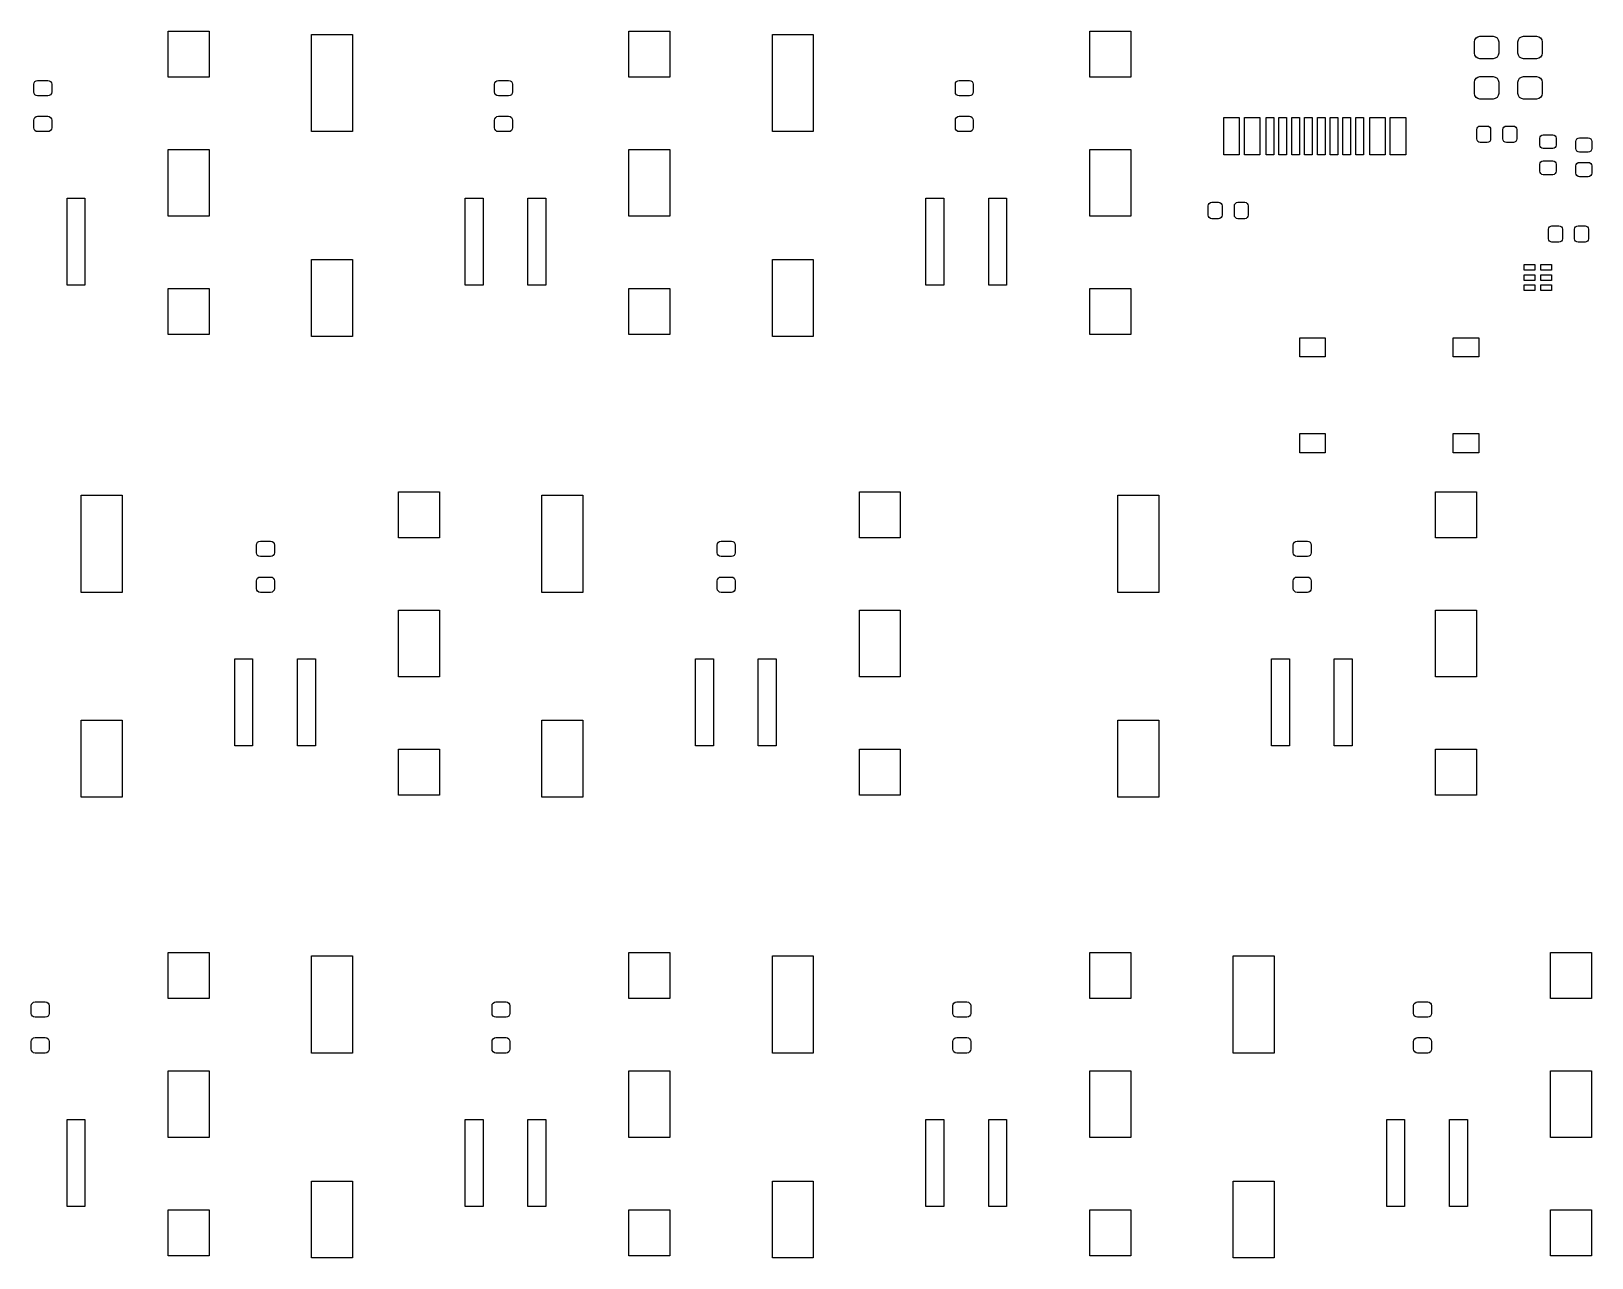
# Model space of a CAD drawing. Extents: x 0.8 to 10.9, y -6.1 to -1.7.
# Drawn here: x 8.498 to 10.898, y -3.63 to -1.743 of the extents above; entities that cross this region are included whole.
import ezdxf

# ---------------------------------------------------------------- set-up
doc = ezdxf.new("R2010")
doc.units = 0
doc.header["$MEASUREMENT"] = 0
doc.layers.add('BLACK', color=7, linetype='CONTINUOUS')

msp = doc.modelspace()

# ---------------------------------------------------------------- linework, layer by layer
at = {"layer": 'BLACK', "linetype": 'CONTINUOUS'}
for p, q in [((8.7087, -1.814), (8.7087, -1.7431)), ((8.7087, -1.7431), (8.7717, -1.7431)), ((8.7717, -1.7431), (8.7717, -1.814)), ((8.9291, -1.8976), (8.9291, -1.748)), ((8.9291, -1.748), (8.9921, -1.748)), ((8.9921, -1.748), (8.9921, -1.8976)), ((9.4173, -1.814), (9.4173, -1.7431)), ((9.4173, -1.7431), (9.4803, -1.7431)), ((9.4803, -1.7431), (9.4803, -1.814)), ((9.6378, -1.8976), (9.6378, -1.748)), ((9.6378, -1.748), (9.7008, -1.748)), ((9.7008, -1.748), (9.7008, -1.8976)), ((10.126, -1.814), (10.126, -1.7431)), ((10.126, -1.7431), (10.189, -1.7431)), ((10.189, -1.7431), (10.189, -1.814)), ((10.72, -1.7535), (10.7228, -1.7516)), ((10.7228, -1.7516), (10.7261, -1.751)), ((10.7261, -1.751), (10.7463, -1.751)), ((10.7463, -1.751), (10.7496, -1.7516)), ((10.7496, -1.7516), (10.7524, -1.7535)), ((10.787, -1.7535), (10.7898, -1.7516)), ((10.7898, -1.7516), (10.7931, -1.751)), ((10.7931, -1.751), (10.8132, -1.751)), ((10.8132, -1.751), (10.8165, -1.7516)), ((10.8165, -1.7516), (10.8193, -1.7535)), ((10.7175, -1.7596), (10.7182, -1.7563)), ((10.7175, -1.7768), (10.7175, -1.7596)), ((10.7182, -1.7563), (10.72, -1.7535)), ((10.7524, -1.7535), (10.7543, -1.7563)), ((10.7543, -1.7563), (10.7549, -1.7596)), ((10.7549, -1.7596), (10.7549, -1.7768)), ((10.7844, -1.7596), (10.7851, -1.7563)), ((10.7844, -1.7768), (10.7844, -1.7596)), ((10.7851, -1.7563), (10.787, -1.7535)), ((10.8193, -1.7535), (10.8212, -1.7563)), ((10.8212, -1.7563), (10.8219, -1.7596)), ((10.8219, -1.7596), (10.8219, -1.7768)), ((10.7182, -1.7801), (10.7175, -1.7768)), ((10.72, -1.7829), (10.7182, -1.7801)), ((10.7228, -1.7848), (10.72, -1.7829)), ((10.7261, -1.7854), (10.7228, -1.7848)), ((10.7463, -1.7854), (10.7261, -1.7854)), ((10.7496, -1.7848), (10.7463, -1.7854)), ((10.7524, -1.7829), (10.7496, -1.7848)), ((10.7543, -1.7801), (10.7524, -1.7829)), ((10.7549, -1.7768), (10.7543, -1.7801)), ((10.7851, -1.7801), (10.7844, -1.7768)), ((10.787, -1.7829), (10.7851, -1.7801)), ((10.7898, -1.7848), (10.787, -1.7829)), ((10.7931, -1.7854), (10.7898, -1.7848)), ((10.8132, -1.7854), (10.7931, -1.7854)), ((10.8165, -1.7848), (10.8132, -1.7854)), ((10.8193, -1.7829), (10.8165, -1.7848)), ((10.8212, -1.7801), (10.8193, -1.7829)), ((10.8219, -1.7768), (10.8212, -1.7801)), ((8.502, -1.8248), (8.5024, -1.8225)), ((8.5024, -1.8225), (8.5037, -1.8206)), ((8.5037, -1.8206), (8.5056, -1.8193)), ((8.5056, -1.8193), (8.5079, -1.8189)), ((8.5079, -1.8189), (8.5236, -1.8189)), ((8.5236, -1.8189), (8.5259, -1.8193)), ((8.5259, -1.8193), (8.5278, -1.8206)), ((8.5278, -1.8206), (8.5291, -1.8225)), ((8.5291, -1.8225), (8.5295, -1.8248)), ((8.7717, -1.814), (8.7087, -1.814)), ((9.2106, -1.8248), (9.2111, -1.8225)), ((9.2111, -1.8225), (9.2124, -1.8206)), ((9.2124, -1.8206), (9.2143, -1.8193)), ((9.2143, -1.8193), (9.2165, -1.8189)), ((9.2165, -1.8189), (9.2323, -1.8189)), ((9.2323, -1.8189), (9.2345, -1.8193)), ((9.2345, -1.8193), (9.2365, -1.8206)), ((9.2365, -1.8206), (9.2377, -1.8225)), ((9.2377, -1.8225), (9.2382, -1.8248)), ((9.4803, -1.814), (9.4173, -1.814)), ((9.9193, -1.8248), (9.9197, -1.8225)), ((9.9197, -1.8225), (9.921, -1.8206)), ((9.921, -1.8206), (9.9229, -1.8193)), ((9.9229, -1.8193), (9.9252, -1.8189)), ((9.9252, -1.8189), (9.9409, -1.8189)), ((9.9409, -1.8189), (9.9432, -1.8193)), ((9.9432, -1.8193), (9.9451, -1.8206)), ((9.9451, -1.8206), (9.9464, -1.8225)), ((9.9464, -1.8225), (9.9469, -1.8248)), ((10.189, -1.814), (10.126, -1.814)), ((10.7175, -1.8216), (10.7182, -1.8183)), ((10.7175, -1.8388), (10.7175, -1.8216)), ((10.7182, -1.8183), (10.72, -1.8155)), ((10.72, -1.8155), (10.7228, -1.8136)), ((10.7228, -1.8136), (10.7261, -1.813)), ((10.7261, -1.813), (10.7463, -1.813)), ((10.7463, -1.813), (10.7496, -1.8136)), ((10.7496, -1.8136), (10.7524, -1.8155)), ((10.7524, -1.8155), (10.7543, -1.8183)), ((10.7543, -1.8183), (10.7549, -1.8216)), ((10.7549, -1.8216), (10.7549, -1.8388)), ((10.7844, -1.8216), (10.7851, -1.8183)), ((10.7844, -1.8388), (10.7844, -1.8216)), ((10.7851, -1.8183), (10.787, -1.8155)), ((10.787, -1.8155), (10.7898, -1.8136)), ((10.7898, -1.8136), (10.7931, -1.813)), ((10.7931, -1.813), (10.8132, -1.813)), ((10.8132, -1.813), (10.8165, -1.8136)), ((10.8165, -1.8136), (10.8193, -1.8155)), ((10.8193, -1.8155), (10.8212, -1.8183)), ((10.8212, -1.8183), (10.8219, -1.8216)), ((10.8219, -1.8216), (10.8219, -1.8388)), ((8.502, -1.8366), (8.502, -1.8248)), ((8.5024, -1.8389), (8.502, -1.8366)), ((8.5037, -1.8408), (8.5024, -1.8389)), ((8.5056, -1.8421), (8.5037, -1.8408)), ((8.5079, -1.8425), (8.5056, -1.8421)), ((8.5236, -1.8425), (8.5079, -1.8425)), ((8.5259, -1.8421), (8.5236, -1.8425)), ((8.5278, -1.8408), (8.5259, -1.8421)), ((8.5291, -1.8389), (8.5278, -1.8408)), ((8.5295, -1.8366), (8.5291, -1.8389)), ((8.5295, -1.8248), (8.5295, -1.8366)), ((9.2106, -1.8366), (9.2106, -1.8248)), ((9.2111, -1.8389), (9.2106, -1.8366)), ((9.2124, -1.8408), (9.2111, -1.8389)), ((9.2143, -1.8421), (9.2124, -1.8408)), ((9.2165, -1.8425), (9.2143, -1.8421)), ((9.2323, -1.8425), (9.2165, -1.8425)), ((9.2345, -1.8421), (9.2323, -1.8425)), ((9.2365, -1.8408), (9.2345, -1.8421)), ((9.2377, -1.8389), (9.2365, -1.8408)), ((9.2382, -1.8366), (9.2377, -1.8389)), ((9.2382, -1.8248), (9.2382, -1.8366)), ((9.9193, -1.8366), (9.9193, -1.8248)), ((9.9197, -1.8389), (9.9193, -1.8366)), ((9.921, -1.8408), (9.9197, -1.8389)), ((9.9229, -1.8421), (9.921, -1.8408)), ((9.9252, -1.8425), (9.9229, -1.8421)), ((9.9409, -1.8425), (9.9252, -1.8425)), ((9.9432, -1.8421), (9.9409, -1.8425)), ((9.9451, -1.8408), (9.9432, -1.8421)), ((9.9464, -1.8389), (9.9451, -1.8408)), ((9.9469, -1.8366), (9.9464, -1.8389)), ((9.9469, -1.8248), (9.9469, -1.8366)), ((10.7182, -1.8421), (10.7175, -1.8388)), ((10.72, -1.8449), (10.7182, -1.8421)), ((10.7228, -1.8468), (10.72, -1.8449)), ((10.7261, -1.8474), (10.7228, -1.8468)), ((10.7463, -1.8474), (10.7261, -1.8474)), ((10.7496, -1.8468), (10.7463, -1.8474)), ((10.7524, -1.8449), (10.7496, -1.8468)), ((10.7543, -1.8421), (10.7524, -1.8449)), ((10.7549, -1.8388), (10.7543, -1.8421)), ((10.7851, -1.8421), (10.7844, -1.8388)), ((10.787, -1.8449), (10.7851, -1.8421)), ((10.7898, -1.8468), (10.787, -1.8449)), ((10.7931, -1.8474), (10.7898, -1.8468)), ((10.8132, -1.8474), (10.7931, -1.8474)), ((10.8165, -1.8468), (10.8132, -1.8474)), ((10.8193, -1.8449), (10.8165, -1.8468)), ((10.8212, -1.8421), (10.8193, -1.8449)), ((10.8219, -1.8388), (10.8212, -1.8421)), ((8.502, -1.8799), (8.5024, -1.8777)), ((8.502, -1.8917), (8.502, -1.8799)), ((8.5024, -1.894), (8.502, -1.8917)), ((8.5024, -1.8777), (8.5037, -1.8757)), ((8.5037, -1.8959), (8.5024, -1.894)), ((8.5037, -1.8757), (8.5056, -1.8745)), ((8.5056, -1.8972), (8.5037, -1.8959)), ((8.5056, -1.8745), (8.5079, -1.874)), ((8.5079, -1.874), (8.5236, -1.874)), ((8.5236, -1.874), (8.5259, -1.8745)), ((8.5259, -1.8745), (8.5278, -1.8757)), ((8.5278, -1.8959), (8.5259, -1.8972)), ((8.5278, -1.8757), (8.5291, -1.8777)), ((8.5291, -1.894), (8.5278, -1.8959)), ((8.5291, -1.8777), (8.5295, -1.8799)), ((8.5295, -1.8917), (8.5291, -1.894)), ((8.5295, -1.8799), (8.5295, -1.8917)), ((9.2106, -1.8799), (9.2111, -1.8777)), ((9.2106, -1.8917), (9.2106, -1.8799)), ((9.2111, -1.894), (9.2106, -1.8917)), ((9.2111, -1.8777), (9.2124, -1.8757)), ((9.2124, -1.8959), (9.2111, -1.894)), ((9.2124, -1.8757), (9.2143, -1.8745)), ((9.2143, -1.8972), (9.2124, -1.8959)), ((9.2143, -1.8745), (9.2165, -1.874)), ((9.2165, -1.874), (9.2323, -1.874)), ((9.2323, -1.874), (9.2345, -1.8745)), ((9.2345, -1.8745), (9.2365, -1.8757)), ((9.2365, -1.8959), (9.2345, -1.8972)), ((9.2365, -1.8757), (9.2377, -1.8777)), ((9.2377, -1.894), (9.2365, -1.8959)), ((9.2377, -1.8777), (9.2382, -1.8799)), ((9.2382, -1.8917), (9.2377, -1.894)), ((9.2382, -1.8799), (9.2382, -1.8917)), ((9.9193, -1.8799), (9.9197, -1.8777)), ((9.9193, -1.8917), (9.9193, -1.8799)), ((9.9197, -1.894), (9.9193, -1.8917)), ((9.9197, -1.8777), (9.921, -1.8757)), ((9.921, -1.8959), (9.9197, -1.894)), ((9.921, -1.8757), (9.9229, -1.8745)), ((9.9229, -1.8972), (9.921, -1.8959)), ((9.9229, -1.8745), (9.9252, -1.874)), ((9.9252, -1.874), (9.9409, -1.874)), ((9.9409, -1.874), (9.9432, -1.8745)), ((9.9432, -1.8745), (9.9451, -1.8757)), ((9.9451, -1.8959), (9.9432, -1.8972)), ((9.9451, -1.8757), (9.9464, -1.8777)), ((9.9464, -1.894), (9.9451, -1.8959)), ((9.9464, -1.8777), (9.9469, -1.8799)), ((9.9469, -1.8917), (9.9464, -1.894)), ((9.9469, -1.8799), (9.9469, -1.8917)), ((10.3323, -1.9331), (10.3323, -1.876)), ((10.3323, -1.876), (10.3559, -1.876)), ((10.3559, -1.876), (10.3559, -1.9331)), ((10.3638, -1.9331), (10.3638, -1.876)), ((10.3638, -1.876), (10.3874, -1.876)), ((10.3874, -1.876), (10.3874, -1.9331)), ((10.3972, -1.9331), (10.3972, -1.876)), ((10.3972, -1.876), (10.4091, -1.876)), ((10.4091, -1.876), (10.4091, -1.9331)), ((10.4169, -1.9331), (10.4169, -1.876)), ((10.4169, -1.876), (10.4287, -1.876)), ((10.4287, -1.876), (10.4287, -1.9331)), ((10.4366, -1.9331), (10.4366, -1.876)), ((10.4366, -1.876), (10.4484, -1.876)), ((10.4484, -1.876), (10.4484, -1.9331)), ((10.4563, -1.9331), (10.4563, -1.876)), ((10.4563, -1.876), (10.4681, -1.876)), ((10.4681, -1.876), (10.4681, -1.9331)), ((10.476, -1.9331), (10.476, -1.876)), ((10.476, -1.876), (10.4878, -1.876)), ((10.4878, -1.876), (10.4878, -1.9331)), ((10.4957, -1.9331), (10.4957, -1.876)), ((10.4957, -1.876), (10.5075, -1.876)), ((10.5075, -1.876), (10.5075, -1.9331)), ((10.5154, -1.9331), (10.5154, -1.876)), ((10.5154, -1.876), (10.5272, -1.876)), ((10.5272, -1.876), (10.5272, -1.9331)), ((10.535, -1.9331), (10.535, -1.876)), ((10.535, -1.876), (10.5469, -1.876)), ((10.5469, -1.876), (10.5469, -1.9331)), ((10.5567, -1.9331), (10.5567, -1.876)), ((10.5567, -1.876), (10.5803, -1.876)), ((10.5803, -1.876), (10.5803, -1.9331)), ((10.5882, -1.9331), (10.5882, -1.876)), ((10.5882, -1.876), (10.6118, -1.876)), ((10.6118, -1.876), (10.6118, -1.9331)), ((10.7213, -1.8943), (10.7217, -1.8923)), ((10.7213, -1.9089), (10.7213, -1.8943)), ((10.7217, -1.8923), (10.7228, -1.8905)), ((10.7228, -1.8905), (10.7245, -1.8894)), ((10.7245, -1.8894), (10.7266, -1.889)), ((10.7266, -1.889), (10.7372, -1.889)), ((10.7372, -1.889), (10.7392, -1.8894)), ((10.7392, -1.8894), (10.741, -1.8905)), ((10.741, -1.8905), (10.7421, -1.8923)), ((10.7421, -1.8923), (10.7425, -1.8943)), ((10.7425, -1.8943), (10.7425, -1.9089)), ((10.7614, -1.8943), (10.7618, -1.8923)), ((10.7614, -1.9089), (10.7614, -1.8943)), ((10.7618, -1.8923), (10.763, -1.8905)), ((10.763, -1.8905), (10.7647, -1.8894)), ((10.7647, -1.8894), (10.7667, -1.889)), ((10.7667, -1.889), (10.7774, -1.889)), ((10.7774, -1.889), (10.7794, -1.8894)), ((10.7794, -1.8894), (10.7811, -1.8905)), ((10.7811, -1.8905), (10.7823, -1.8923)), ((10.7823, -1.8923), (10.7827, -1.8943)), ((10.7827, -1.8943), (10.7827, -1.9089)), ((8.5079, -1.8976), (8.5056, -1.8972)), ((8.5236, -1.8976), (8.5079, -1.8976)), ((8.5259, -1.8972), (8.5236, -1.8976)), ((8.9921, -1.8976), (8.9291, -1.8976)), ((9.2165, -1.8976), (9.2143, -1.8972)), ((9.2323, -1.8976), (9.2165, -1.8976)), ((9.2345, -1.8972), (9.2323, -1.8976)), ((9.7008, -1.8976), (9.6378, -1.8976)), ((9.9252, -1.8976), (9.9229, -1.8972)), ((9.9409, -1.8976), (9.9252, -1.8976)), ((9.9432, -1.8972), (9.9409, -1.8976)), ((10.7217, -1.9109), (10.7213, -1.9089)), ((10.7228, -1.9126), (10.7217, -1.9109)), ((10.7245, -1.9138), (10.7228, -1.9126)), ((10.7266, -1.9142), (10.7245, -1.9138)), ((10.7372, -1.9142), (10.7266, -1.9142)), ((10.7392, -1.9138), (10.7372, -1.9142)), ((10.741, -1.9126), (10.7392, -1.9138)), ((10.7421, -1.9109), (10.741, -1.9126)), ((10.7425, -1.9089), (10.7421, -1.9109)), ((10.7618, -1.9109), (10.7614, -1.9089)), ((10.763, -1.9126), (10.7618, -1.9109)), ((10.7647, -1.9138), (10.763, -1.9126)), ((10.7667, -1.9142), (10.7647, -1.9138)), ((10.7774, -1.9142), (10.7667, -1.9142)), ((10.7794, -1.9138), (10.7774, -1.9142)), ((10.7811, -1.9126), (10.7794, -1.9138)), ((10.7823, -1.9109), (10.7811, -1.9126)), ((10.7827, -1.9089), (10.7823, -1.9109)), ((10.8181, -1.9077), (10.8185, -1.9056)), ((10.8181, -1.9183), (10.8181, -1.9077)), ((10.8185, -1.9203), (10.8181, -1.9183)), ((10.8185, -1.9056), (10.8197, -1.9039)), ((10.8197, -1.9039), (10.8214, -1.9028)), ((10.8214, -1.9028), (10.8234, -1.9024)), ((10.8234, -1.9024), (10.838, -1.9024)), ((10.838, -1.9024), (10.84, -1.9028)), ((10.84, -1.9028), (10.8418, -1.9039)), ((10.8418, -1.9039), (10.8429, -1.9056)), ((10.8429, -1.9056), (10.8433, -1.9077)), ((10.8433, -1.9183), (10.8429, -1.9203)), ((10.8433, -1.9077), (10.8433, -1.9183)), ((10.8736, -1.9126), (10.874, -1.9105)), ((10.8736, -1.9236), (10.8736, -1.9126)), ((10.874, -1.9105), (10.8752, -1.9087)), ((10.8752, -1.9087), (10.877, -1.9075)), ((10.877, -1.9075), (10.8791, -1.9071)), ((10.8791, -1.9071), (10.8925, -1.9071)), ((10.8925, -1.9071), (10.8946, -1.9075)), ((10.8946, -1.9075), (10.8964, -1.9087)), ((10.8964, -1.9087), (10.8976, -1.9105)), ((10.8976, -1.9105), (10.898, -1.9126)), ((10.898, -1.9126), (10.898, -1.9236)), ((8.7087, -2.0276), (8.7087, -1.9252)), ((8.7087, -1.9252), (8.7717, -1.9252)), ((8.7717, -1.9252), (8.7717, -2.0276)), ((9.4173, -2.0276), (9.4173, -1.9252)), ((9.4173, -1.9252), (9.4803, -1.9252)), ((9.4803, -1.9252), (9.4803, -2.0276)), ((10.126, -2.0276), (10.126, -1.9252)), ((10.126, -1.9252), (10.189, -1.9252)), ((10.189, -1.9252), (10.189, -2.0276)), ((10.3559, -1.9331), (10.3323, -1.9331)), ((10.3874, -1.9331), (10.3638, -1.9331)), ((10.4091, -1.9331), (10.3972, -1.9331)), ((10.4287, -1.9331), (10.4169, -1.9331)), ((10.4484, -1.9331), (10.4366, -1.9331)), ((10.4681, -1.9331), (10.4563, -1.9331)), ((10.4878, -1.9331), (10.476, -1.9331)), ((10.5075, -1.9331), (10.4957, -1.9331)), ((10.5272, -1.9331), (10.5154, -1.9331)), ((10.5469, -1.9331), (10.535, -1.9331)), ((10.5803, -1.9331), (10.5567, -1.9331)), ((10.6118, -1.9331), (10.5882, -1.9331)), ((10.8197, -1.9221), (10.8185, -1.9203)), ((10.8214, -1.9232), (10.8197, -1.9221)), ((10.8197, -1.9441), (10.8214, -1.9429)), ((10.8234, -1.9236), (10.8214, -1.9232)), ((10.8214, -1.9429), (10.8234, -1.9425)), ((10.838, -1.9236), (10.8234, -1.9236)), ((10.8234, -1.9425), (10.838, -1.9425)), ((10.84, -1.9232), (10.838, -1.9236)), ((10.838, -1.9425), (10.84, -1.9429)), ((10.8418, -1.9221), (10.84, -1.9232)), ((10.84, -1.9429), (10.8418, -1.9441)), ((10.8429, -1.9203), (10.8418, -1.9221)), ((10.874, -1.9257), (10.8736, -1.9236)), ((10.8752, -1.9275), (10.874, -1.9257)), ((10.877, -1.9287), (10.8752, -1.9275)), ((10.8791, -1.9291), (10.877, -1.9287)), ((10.8925, -1.9291), (10.8791, -1.9291)), ((10.8946, -1.9287), (10.8925, -1.9291)), ((10.8964, -1.9275), (10.8946, -1.9287)), ((10.8976, -1.9257), (10.8964, -1.9275)), ((10.898, -1.9236), (10.8976, -1.9257)), ((10.8181, -1.9478), (10.8185, -1.9458)), ((10.8181, -1.9585), (10.8181, -1.9478)), ((10.8185, -1.9605), (10.8181, -1.9585)), ((10.8185, -1.9458), (10.8197, -1.9441)), ((10.8197, -1.9622), (10.8185, -1.9605)), ((10.8214, -1.9634), (10.8197, -1.9622)), ((10.8234, -1.9638), (10.8214, -1.9634)), ((10.838, -1.9638), (10.8234, -1.9638)), ((10.84, -1.9634), (10.838, -1.9638)), ((10.8418, -1.9622), (10.84, -1.9634)), ((10.8418, -1.9441), (10.8429, -1.9458)), ((10.8429, -1.9605), (10.8418, -1.9622)), ((10.8429, -1.9458), (10.8433, -1.9478)), ((10.8433, -1.9585), (10.8429, -1.9605)), ((10.8433, -1.9478), (10.8433, -1.9585)), ((10.8736, -1.9504), (10.874, -1.9483)), ((10.8736, -1.9614), (10.8736, -1.9504)), ((10.874, -1.9635), (10.8736, -1.9614)), ((10.874, -1.9483), (10.8752, -1.9465)), ((10.8752, -1.9653), (10.874, -1.9635)), ((10.8752, -1.9465), (10.877, -1.9453)), ((10.877, -1.9665), (10.8752, -1.9653)), ((10.877, -1.9453), (10.8791, -1.9449)), ((10.8791, -1.9669), (10.877, -1.9665)), ((10.8791, -1.9449), (10.8925, -1.9449)), ((10.8925, -1.9669), (10.8791, -1.9669)), ((10.8925, -1.9449), (10.8946, -1.9453)), ((10.8946, -1.9665), (10.8925, -1.9669)), ((10.8946, -1.9453), (10.8964, -1.9465)), ((10.8964, -1.9653), (10.8946, -1.9665)), ((10.8964, -1.9465), (10.8976, -1.9483)), ((10.8976, -1.9635), (10.8964, -1.9653)), ((10.8976, -1.9483), (10.898, -1.9504)), ((10.898, -1.9614), (10.8976, -1.9635)), ((10.898, -1.9504), (10.898, -1.9614)), ((8.5531, -2.1339), (8.5531, -2)), ((8.5531, -2), (8.5807, -2)), ((8.5807, -2), (8.5807, -2.1339)), ((9.1654, -2.1339), (9.1654, -2)), ((9.1654, -2), (9.1929, -2)), ((9.1929, -2), (9.1929, -2.1339)), ((9.2618, -2.1339), (9.2618, -2)), ((9.2618, -2), (9.2894, -2)), ((9.2894, -2), (9.2894, -2.1339)), ((9.874, -2.1339), (9.874, -2)), ((9.874, -2), (9.9016, -2)), ((9.9016, -2), (9.9016, -2.1339)), ((9.9705, -2.1339), (9.9705, -2)), ((9.9705, -2), (9.998, -2)), ((9.998, -2), (9.998, -2.1339)), ((10.3083, -2.0116), (10.3087, -2.0096)), ((10.3083, -2.0262), (10.3083, -2.0116)), ((10.3087, -2.0096), (10.3098, -2.0079)), ((10.3098, -2.0079), (10.3115, -2.0067)), ((10.3115, -2.0067), (10.3136, -2.0063)), ((10.3136, -2.0063), (10.3242, -2.0063)), ((10.3242, -2.0063), (10.3262, -2.0067)), ((10.3262, -2.0067), (10.328, -2.0079)), ((10.328, -2.0079), (10.3291, -2.0096)), ((10.3291, -2.0096), (10.3295, -2.0116)), ((10.3295, -2.0116), (10.3295, -2.0262)), ((10.3484, -2.0116), (10.3488, -2.0096)), ((10.3484, -2.0262), (10.3484, -2.0116)), ((10.3488, -2.0096), (10.35, -2.0079)), ((10.35, -2.0079), (10.3517, -2.0067)), ((10.3517, -2.0067), (10.3537, -2.0063)), ((10.3537, -2.0063), (10.3644, -2.0063)), ((10.3644, -2.0063), (10.3664, -2.0067)), ((10.3664, -2.0067), (10.3681, -2.0079)), ((10.3681, -2.0079), (10.3693, -2.0096)), ((10.3693, -2.0096), (10.3697, -2.0116)), ((10.3697, -2.0116), (10.3697, -2.0262)), ((8.7717, -2.0276), (8.7087, -2.0276)), ((9.4803, -2.0276), (9.4173, -2.0276)), ((10.189, -2.0276), (10.126, -2.0276)), ((10.3087, -2.0282), (10.3083, -2.0262)), ((10.3098, -2.0299), (10.3087, -2.0282)), ((10.3115, -2.0311), (10.3098, -2.0299)), ((10.3136, -2.0315), (10.3115, -2.0311)), ((10.3242, -2.0315), (10.3136, -2.0315)), ((10.3262, -2.0311), (10.3242, -2.0315)), ((10.328, -2.0299), (10.3262, -2.0311)), ((10.3291, -2.0282), (10.328, -2.0299)), ((10.3295, -2.0262), (10.3291, -2.0282)), ((10.3488, -2.0282), (10.3484, -2.0262)), ((10.35, -2.0299), (10.3488, -2.0282)), ((10.3517, -2.0311), (10.35, -2.0299)), ((10.3537, -2.0315), (10.3517, -2.0311)), ((10.3644, -2.0315), (10.3537, -2.0315)), ((10.3664, -2.0311), (10.3644, -2.0315)), ((10.3681, -2.0299), (10.3664, -2.0311)), ((10.3693, -2.0282), (10.3681, -2.0299)), ((10.3697, -2.0262), (10.3693, -2.0282)), ((10.8315, -2.0478), (10.8319, -2.0458)), ((10.8315, -2.0624), (10.8315, -2.0478)), ((10.8319, -2.0644), (10.8315, -2.0624)), ((10.8319, -2.0458), (10.8331, -2.0441)), ((10.8331, -2.0441), (10.8348, -2.0429)), ((10.8348, -2.0429), (10.8368, -2.0425)), ((10.8368, -2.0425), (10.8474, -2.0425)), ((10.8474, -2.0425), (10.8495, -2.0429)), ((10.8495, -2.0429), (10.8512, -2.0441)), ((10.8512, -2.0441), (10.8524, -2.0458)), ((10.8524, -2.0458), (10.8528, -2.0478)), ((10.8528, -2.0624), (10.8524, -2.0644)), ((10.8528, -2.0478), (10.8528, -2.0624)), ((10.8717, -2.0478), (10.8721, -2.0458)), ((10.8717, -2.0624), (10.8717, -2.0478)), ((10.8721, -2.0644), (10.8717, -2.0624)), ((10.8721, -2.0458), (10.8732, -2.0441)), ((10.8732, -2.0441), (10.8749, -2.0429)), ((10.8749, -2.0429), (10.877, -2.0425)), ((10.877, -2.0425), (10.8876, -2.0425)), ((10.8876, -2.0425), (10.8896, -2.0429)), ((10.8896, -2.0429), (10.8914, -2.0441)), ((10.8914, -2.0441), (10.8925, -2.0458)), ((10.8925, -2.0458), (10.8929, -2.0478)), ((10.8929, -2.0624), (10.8925, -2.0644)), ((10.8929, -2.0478), (10.8929, -2.0624)), ((10.8331, -2.0662), (10.8319, -2.0644)), ((10.8348, -2.0673), (10.8331, -2.0662)), ((10.8368, -2.0677), (10.8348, -2.0673)), ((10.8474, -2.0677), (10.8368, -2.0677)), ((10.8495, -2.0673), (10.8474, -2.0677)), ((10.8512, -2.0662), (10.8495, -2.0673)), ((10.8524, -2.0644), (10.8512, -2.0662)), ((10.8732, -2.0662), (10.8721, -2.0644)), ((10.8749, -2.0673), (10.8732, -2.0662)), ((10.877, -2.0677), (10.8749, -2.0673)), ((10.8876, -2.0677), (10.877, -2.0677)), ((10.8896, -2.0673), (10.8876, -2.0677)), ((10.8914, -2.0662), (10.8896, -2.0673)), ((10.8925, -2.0644), (10.8914, -2.0662)), ((8.9291, -2.2126), (8.9291, -2.0945)), ((8.9291, -2.0945), (8.9921, -2.0945)), ((8.9921, -2.0945), (8.9921, -2.2126)), ((9.6378, -2.2126), (9.6378, -2.0945)), ((9.6378, -2.0945), (9.7008, -2.0945)), ((9.7008, -2.0945), (9.7008, -2.2126)), ((10.7939, -2.1106), (10.7939, -2.102)), ((10.7939, -2.102), (10.8104, -2.102)), ((10.8104, -2.1106), (10.7939, -2.1106)), ((10.8104, -2.102), (10.8104, -2.1106)), ((10.8195, -2.1106), (10.8195, -2.102)), ((10.8195, -2.102), (10.836, -2.102)), ((10.836, -2.1106), (10.8195, -2.1106)), ((10.836, -2.102), (10.836, -2.1106)), ((8.5807, -2.1339), (8.5531, -2.1339)), ((9.1929, -2.1339), (9.1654, -2.1339)), ((9.2894, -2.1339), (9.2618, -2.1339)), ((9.9016, -2.1339), (9.874, -2.1339)), ((9.998, -2.1339), (9.9705, -2.1339)), ((10.7939, -2.1264), (10.7939, -2.1177)), ((10.7939, -2.1177), (10.8104, -2.1177)), ((10.8104, -2.1264), (10.7939, -2.1264)), ((10.7939, -2.1421), (10.7939, -2.1335)), ((10.7939, -2.1335), (10.8104, -2.1335)), ((10.8104, -2.1177), (10.8104, -2.1264)), ((10.8104, -2.1335), (10.8104, -2.1421)), ((10.8195, -2.1264), (10.8195, -2.1177)), ((10.8195, -2.1177), (10.836, -2.1177)), ((10.836, -2.1264), (10.8195, -2.1264)), ((10.8195, -2.1421), (10.8195, -2.1335)), ((10.8195, -2.1335), (10.836, -2.1335)), ((10.836, -2.1177), (10.836, -2.1264)), ((10.836, -2.1335), (10.836, -2.1421)), ((8.7087, -2.2096), (8.7087, -2.1388)), ((8.7087, -2.1388), (8.7717, -2.1388)), ((8.7717, -2.1388), (8.7717, -2.2096)), ((9.4173, -2.2096), (9.4173, -2.1388)), ((9.4173, -2.1388), (9.4803, -2.1388)), ((9.4803, -2.1388), (9.4803, -2.2096)), ((10.126, -2.2096), (10.126, -2.1388)), ((10.126, -2.1388), (10.189, -2.1388)), ((10.189, -2.1388), (10.189, -2.2096)), ((10.8104, -2.1421), (10.7939, -2.1421)), ((10.836, -2.1421), (10.8195, -2.1421)), ((8.7717, -2.2096), (8.7087, -2.2096)), ((8.9921, -2.2126), (8.9291, -2.2126)), ((9.4803, -2.2096), (9.4173, -2.2096)), ((9.7008, -2.2126), (9.6378, -2.2126)), ((10.189, -2.2096), (10.126, -2.2096)), ((10.4488, -2.2441), (10.4488, -2.2146)), ((10.4488, -2.2146), (10.4882, -2.2146)), ((10.4882, -2.2146), (10.4882, -2.2441)), ((10.685, -2.2441), (10.685, -2.2146)), ((10.685, -2.2146), (10.7244, -2.2146)), ((10.7244, -2.2146), (10.7244, -2.2441)), ((10.4882, -2.2441), (10.4488, -2.2441)), ((10.7244, -2.2441), (10.685, -2.2441)), ((10.4488, -2.3917), (10.4488, -2.3622)), ((10.4488, -2.3622), (10.4882, -2.3622)), ((10.4882, -2.3622), (10.4882, -2.3917)), ((10.685, -2.3917), (10.685, -2.3622)), ((10.685, -2.3622), (10.7244, -2.3622)), ((10.7244, -2.3622), (10.7244, -2.3917)), ((10.4882, -2.3917), (10.4488, -2.3917)), ((10.7244, -2.3917), (10.685, -2.3917)), ((8.5748, -2.6063), (8.5748, -2.4567)), ((8.5748, -2.4567), (8.6378, -2.4567)), ((8.6378, -2.4567), (8.6378, -2.6063)), ((9.063, -2.5226), (9.063, -2.4518)), ((9.063, -2.4518), (9.126, -2.4518)), ((9.126, -2.4518), (9.126, -2.5226)), ((9.2835, -2.6063), (9.2835, -2.4567)), ((9.2835, -2.4567), (9.3465, -2.4567)), ((9.3465, -2.4567), (9.3465, -2.6063)), ((9.7717, -2.5226), (9.7717, -2.4518)), ((9.7717, -2.4518), (9.8346, -2.4518)), ((9.8346, -2.4518), (9.8346, -2.5226)), ((10.1693, -2.6063), (10.1693, -2.4567)), ((10.1693, -2.4567), (10.2323, -2.4567)), ((10.2323, -2.4567), (10.2323, -2.6063)), ((10.6575, -2.5226), (10.6575, -2.4518)), ((10.6575, -2.4518), (10.7205, -2.4518)), ((10.7205, -2.4518), (10.7205, -2.5226)), ((8.8445, -2.5335), (8.8449, -2.5312)), ((8.8445, -2.5453), (8.8445, -2.5335)), ((8.8449, -2.5312), (8.8462, -2.5293)), ((8.8462, -2.5293), (8.8481, -2.528)), ((8.8481, -2.528), (8.8504, -2.5276)), ((8.8504, -2.5276), (8.8661, -2.5276)), ((8.8661, -2.5276), (8.8684, -2.528)), ((8.8684, -2.528), (8.8703, -2.5293)), ((8.8703, -2.5293), (8.8716, -2.5312)), ((8.8716, -2.5312), (8.872, -2.5335)), ((8.872, -2.5335), (8.872, -2.5453)), ((9.126, -2.5226), (9.063, -2.5226)), ((9.5531, -2.5335), (9.5536, -2.5312)), ((9.5531, -2.5453), (9.5531, -2.5335)), ((9.5536, -2.5312), (9.5549, -2.5293)), ((9.5549, -2.5293), (9.5568, -2.528)), ((9.5568, -2.528), (9.5591, -2.5276)), ((9.5591, -2.5276), (9.5748, -2.5276)), ((9.5748, -2.5276), (9.5771, -2.528)), ((9.5771, -2.528), (9.579, -2.5293)), ((9.579, -2.5293), (9.5803, -2.5312)), ((9.5803, -2.5312), (9.5807, -2.5335)), ((9.5807, -2.5335), (9.5807, -2.5453)), ((9.8346, -2.5226), (9.7717, -2.5226)), ((10.439, -2.5335), (10.4394, -2.5312)), ((10.439, -2.5453), (10.439, -2.5335)), ((10.4394, -2.5312), (10.4407, -2.5293)), ((10.4407, -2.5293), (10.4426, -2.528)), ((10.4426, -2.528), (10.4449, -2.5276)), ((10.4449, -2.5276), (10.4606, -2.5276)), ((10.4606, -2.5276), (10.4629, -2.528)), ((10.4629, -2.528), (10.4648, -2.5293)), ((10.4648, -2.5293), (10.4661, -2.5312)), ((10.4661, -2.5312), (10.4665, -2.5335)), ((10.4665, -2.5335), (10.4665, -2.5453)), ((10.7205, -2.5226), (10.6575, -2.5226)), ((8.8449, -2.5475), (8.8445, -2.5453)), ((8.8462, -2.5495), (8.8449, -2.5475)), ((8.8481, -2.5507), (8.8462, -2.5495)), ((8.8504, -2.5512), (8.8481, -2.5507)), ((8.8661, -2.5512), (8.8504, -2.5512)), ((8.8684, -2.5507), (8.8661, -2.5512)), ((8.8703, -2.5495), (8.8684, -2.5507)), ((8.8716, -2.5475), (8.8703, -2.5495)), ((8.872, -2.5453), (8.8716, -2.5475)), ((9.5536, -2.5475), (9.5531, -2.5453)), ((9.5549, -2.5495), (9.5536, -2.5475)), ((9.5568, -2.5507), (9.5549, -2.5495)), ((9.5591, -2.5512), (9.5568, -2.5507)), ((9.5748, -2.5512), (9.5591, -2.5512)), ((9.5771, -2.5507), (9.5748, -2.5512)), ((9.579, -2.5495), (9.5771, -2.5507)), ((9.5803, -2.5475), (9.579, -2.5495)), ((9.5807, -2.5453), (9.5803, -2.5475)), ((10.4394, -2.5475), (10.439, -2.5453)), ((10.4407, -2.5495), (10.4394, -2.5475)), ((10.4426, -2.5507), (10.4407, -2.5495)), ((10.4449, -2.5512), (10.4426, -2.5507)), ((10.4606, -2.5512), (10.4449, -2.5512)), ((10.4629, -2.5507), (10.4606, -2.5512)), ((10.4648, -2.5495), (10.4629, -2.5507)), ((10.4661, -2.5475), (10.4648, -2.5495)), ((10.4665, -2.5453), (10.4661, -2.5475)), ((8.8445, -2.5886), (8.8449, -2.5863)), ((8.8445, -2.6004), (8.8445, -2.5886)), ((8.8449, -2.5863), (8.8462, -2.5844)), ((8.8462, -2.5844), (8.8481, -2.5831)), ((8.8481, -2.5831), (8.8504, -2.5827)), ((8.8504, -2.5827), (8.8661, -2.5827)), ((8.8661, -2.5827), (8.8684, -2.5831)), ((8.8684, -2.5831), (8.8703, -2.5844)), ((8.8703, -2.5844), (8.8716, -2.5863)), ((8.8716, -2.5863), (8.872, -2.5886)), ((8.872, -2.5886), (8.872, -2.6004)), ((9.5531, -2.5886), (9.5536, -2.5863)), ((9.5531, -2.6004), (9.5531, -2.5886)), ((9.5536, -2.5863), (9.5549, -2.5844)), ((9.5549, -2.5844), (9.5568, -2.5831)), ((9.5568, -2.5831), (9.5591, -2.5827)), ((9.5591, -2.5827), (9.5748, -2.5827)), ((9.5748, -2.5827), (9.5771, -2.5831)), ((9.5771, -2.5831), (9.579, -2.5844)), ((9.579, -2.5844), (9.5803, -2.5863)), ((9.5803, -2.5863), (9.5807, -2.5886)), ((9.5807, -2.5886), (9.5807, -2.6004)), ((10.439, -2.5886), (10.4394, -2.5863)), ((10.439, -2.6004), (10.439, -2.5886)), ((10.4394, -2.5863), (10.4407, -2.5844)), ((10.4407, -2.5844), (10.4426, -2.5831)), ((10.4426, -2.5831), (10.4449, -2.5827)), ((10.4449, -2.5827), (10.4606, -2.5827)), ((10.4606, -2.5827), (10.4629, -2.5831)), ((10.4629, -2.5831), (10.4648, -2.5844)), ((10.4648, -2.5844), (10.4661, -2.5863)), ((10.4661, -2.5863), (10.4665, -2.5886)), ((10.4665, -2.5886), (10.4665, -2.6004)), ((8.6378, -2.6063), (8.5748, -2.6063)), ((8.8449, -2.6027), (8.8445, -2.6004)), ((8.8462, -2.6046), (8.8449, -2.6027)), ((8.8481, -2.6058), (8.8462, -2.6046)), ((8.8504, -2.6063), (8.8481, -2.6058)), ((8.8661, -2.6063), (8.8504, -2.6063)), ((8.8684, -2.6058), (8.8661, -2.6063)), ((8.8703, -2.6046), (8.8684, -2.6058)), ((8.8716, -2.6027), (8.8703, -2.6046)), ((8.872, -2.6004), (8.8716, -2.6027)), ((9.3465, -2.6063), (9.2835, -2.6063)), ((9.5536, -2.6027), (9.5531, -2.6004)), ((9.5549, -2.6046), (9.5536, -2.6027)), ((9.5568, -2.6058), (9.5549, -2.6046)), ((9.5591, -2.6063), (9.5568, -2.6058)), ((9.5748, -2.6063), (9.5591, -2.6063)), ((9.5771, -2.6058), (9.5748, -2.6063)), ((9.579, -2.6046), (9.5771, -2.6058)), ((9.5803, -2.6027), (9.579, -2.6046)), ((9.5807, -2.6004), (9.5803, -2.6027)), ((10.2323, -2.6063), (10.1693, -2.6063)), ((10.4394, -2.6027), (10.439, -2.6004)), ((10.4407, -2.6046), (10.4394, -2.6027)), ((10.4426, -2.6058), (10.4407, -2.6046)), ((10.4449, -2.6063), (10.4426, -2.6058)), ((10.4606, -2.6063), (10.4449, -2.6063)), ((10.4629, -2.6058), (10.4606, -2.6063)), ((10.4648, -2.6046), (10.4629, -2.6058)), ((10.4661, -2.6027), (10.4648, -2.6046)), ((10.4665, -2.6004), (10.4661, -2.6027)), ((9.063, -2.7362), (9.063, -2.6339)), ((9.063, -2.6339), (9.126, -2.6339)), ((9.126, -2.6339), (9.126, -2.7362)), ((9.7717, -2.7362), (9.7717, -2.6339)), ((9.7717, -2.6339), (9.8346, -2.6339)), ((9.8346, -2.6339), (9.8346, -2.7362)), ((10.6575, -2.7362), (10.6575, -2.6339)), ((10.6575, -2.6339), (10.7205, -2.6339)), ((10.7205, -2.6339), (10.7205, -2.7362)), ((8.811, -2.8425), (8.811, -2.7087)), ((8.811, -2.7087), (8.8386, -2.7087)), ((8.8386, -2.7087), (8.8386, -2.8425)), ((8.9075, -2.8425), (8.9075, -2.7087)), ((8.9075, -2.7087), (8.935, -2.7087)), ((8.935, -2.7087), (8.935, -2.8425)), ((9.5197, -2.8425), (9.5197, -2.7087)), ((9.5197, -2.7087), (9.5472, -2.7087)), ((9.5472, -2.7087), (9.5472, -2.8425)), ((9.6161, -2.8425), (9.6161, -2.7087)), ((9.6161, -2.7087), (9.6437, -2.7087)), ((9.6437, -2.7087), (9.6437, -2.8425)), ((10.4055, -2.8425), (10.4055, -2.7087)), ((10.4055, -2.7087), (10.4331, -2.7087)), ((10.4331, -2.7087), (10.4331, -2.8425)), ((10.502, -2.8425), (10.502, -2.7087)), ((10.502, -2.7087), (10.5295, -2.7087)), ((10.5295, -2.7087), (10.5295, -2.8425)), ((9.126, -2.7362), (9.063, -2.7362)), ((9.8346, -2.7362), (9.7717, -2.7362)), ((10.7205, -2.7362), (10.6575, -2.7362)), ((8.5748, -2.9213), (8.5748, -2.8031)), ((8.5748, -2.8031), (8.6378, -2.8031)), ((8.6378, -2.8031), (8.6378, -2.9213)), ((9.2835, -2.9213), (9.2835, -2.8031)), ((9.2835, -2.8031), (9.3465, -2.8031)), ((9.3465, -2.8031), (9.3465, -2.9213)), ((10.1693, -2.9213), (10.1693, -2.8031)), ((10.1693, -2.8031), (10.2323, -2.8031)), ((10.2323, -2.8031), (10.2323, -2.9213)), ((8.8386, -2.8425), (8.811, -2.8425)), ((8.935, -2.8425), (8.9075, -2.8425)), ((9.063, -2.9183), (9.063, -2.8474)), ((9.063, -2.8474), (9.126, -2.8474)), ((9.126, -2.8474), (9.126, -2.9183)), ((9.5472, -2.8425), (9.5197, -2.8425)), ((9.6437, -2.8425), (9.6161, -2.8425)), ((9.7717, -2.9183), (9.7717, -2.8474)), ((9.7717, -2.8474), (9.8346, -2.8474)), ((9.8346, -2.8474), (9.8346, -2.9183)), ((10.4331, -2.8425), (10.4055, -2.8425)), ((10.5295, -2.8425), (10.502, -2.8425)), ((10.6575, -2.9183), (10.6575, -2.8474)), ((10.6575, -2.8474), (10.7205, -2.8474)), ((10.7205, -2.8474), (10.7205, -2.9183)), ((8.6378, -2.9213), (8.5748, -2.9213)), ((9.126, -2.9183), (9.063, -2.9183)), ((9.3465, -2.9213), (9.2835, -2.9213)), ((9.8346, -2.9183), (9.7717, -2.9183)), ((10.2323, -2.9213), (10.1693, -2.9213)), ((10.7205, -2.9183), (10.6575, -2.9183)), ((8.7087, -3.2313), (8.7087, -3.1604)), ((8.7087, -3.1604), (8.7717, -3.1604)), ((8.7717, -3.1604), (8.7717, -3.2313)), ((8.9291, -3.315), (8.9291, -3.1654)), ((8.9291, -3.1654), (8.9921, -3.1654)), ((8.9921, -3.1654), (8.9921, -3.315)), ((9.4173, -3.2313), (9.4173, -3.1604)), ((9.4173, -3.1604), (9.4803, -3.1604)), ((9.4803, -3.1604), (9.4803, -3.2313)), ((9.6378, -3.315), (9.6378, -3.1654)), ((9.6378, -3.1654), (9.7008, -3.1654)), ((9.7008, -3.1654), (9.7008, -3.315)), ((10.126, -3.2313), (10.126, -3.1604)), ((10.126, -3.1604), (10.189, -3.1604)), ((10.189, -3.1604), (10.189, -3.2313)), ((10.3465, -3.315), (10.3465, -3.1654)), ((10.3465, -3.1654), (10.4094, -3.1654)), ((10.4094, -3.1654), (10.4094, -3.315)), ((10.8346, -3.2313), (10.8346, -3.1604)), ((10.8346, -3.1604), (10.8976, -3.1604)), ((10.8976, -3.1604), (10.8976, -3.2313)), ((8.498, -3.2421), (8.4985, -3.2399)), ((8.4985, -3.2399), (8.4998, -3.238)), ((8.4998, -3.238), (8.5017, -3.2367)), ((8.5017, -3.2367), (8.5039, -3.2362)), ((8.5039, -3.2362), (8.5197, -3.2362)), ((8.5197, -3.2362), (8.5219, -3.2367)), ((8.5219, -3.2367), (8.5239, -3.238)), ((8.5239, -3.238), (8.5251, -3.2399)), ((8.5251, -3.2399), (8.5256, -3.2421)), ((8.7717, -3.2313), (8.7087, -3.2313)), ((9.2067, -3.2421), (9.2071, -3.2399)), ((9.2071, -3.2399), (9.2084, -3.238)), ((9.2084, -3.238), (9.2103, -3.2367)), ((9.2103, -3.2367), (9.2126, -3.2362)), ((9.2126, -3.2362), (9.2283, -3.2362)), ((9.2283, -3.2362), (9.2306, -3.2367)), ((9.2306, -3.2367), (9.2325, -3.238)), ((9.2325, -3.238), (9.2338, -3.2399)), ((9.2338, -3.2399), (9.2343, -3.2421)), ((9.4803, -3.2313), (9.4173, -3.2313)), ((9.9154, -3.2421), (9.9158, -3.2399)), ((9.9158, -3.2399), (9.9171, -3.238)), ((9.9171, -3.238), (9.919, -3.2367)), ((9.919, -3.2367), (9.9213, -3.2362)), ((9.9213, -3.2362), (9.937, -3.2362)), ((9.937, -3.2362), (9.9393, -3.2367)), ((9.9393, -3.2367), (9.9412, -3.238)), ((9.9412, -3.238), (9.9425, -3.2399)), ((9.9425, -3.2399), (9.9429, -3.2421)), ((10.189, -3.2313), (10.126, -3.2313)), ((10.624, -3.2421), (10.6245, -3.2399)), ((10.6245, -3.2399), (10.6257, -3.238)), ((10.6257, -3.238), (10.6277, -3.2367)), ((10.6277, -3.2367), (10.6299, -3.2362)), ((10.6299, -3.2362), (10.6457, -3.2362)), ((10.6457, -3.2362), (10.6479, -3.2367)), ((10.6479, -3.2367), (10.6498, -3.238)), ((10.6498, -3.238), (10.6511, -3.2399)), ((10.6511, -3.2399), (10.6516, -3.2421)), ((10.8976, -3.2313), (10.8346, -3.2313)), ((8.498, -3.2539), (8.498, -3.2421)), ((8.4985, -3.2562), (8.498, -3.2539)), ((8.4998, -3.2581), (8.4985, -3.2562)), ((8.5017, -3.2594), (8.4998, -3.2581)), ((8.5039, -3.2598), (8.5017, -3.2594)), ((8.5197, -3.2598), (8.5039, -3.2598)), ((8.5219, -3.2594), (8.5197, -3.2598)), ((8.5239, -3.2581), (8.5219, -3.2594)), ((8.5251, -3.2562), (8.5239, -3.2581)), ((8.5256, -3.2539), (8.5251, -3.2562)), ((8.5256, -3.2421), (8.5256, -3.2539)), ((9.2067, -3.2539), (9.2067, -3.2421)), ((9.2071, -3.2562), (9.2067, -3.2539)), ((9.2084, -3.2581), (9.2071, -3.2562)), ((9.2103, -3.2594), (9.2084, -3.2581)), ((9.2126, -3.2598), (9.2103, -3.2594)), ((9.2283, -3.2598), (9.2126, -3.2598)), ((9.2306, -3.2594), (9.2283, -3.2598)), ((9.2325, -3.2581), (9.2306, -3.2594)), ((9.2338, -3.2562), (9.2325, -3.2581)), ((9.2343, -3.2539), (9.2338, -3.2562)), ((9.2343, -3.2421), (9.2343, -3.2539)), ((9.9154, -3.2539), (9.9154, -3.2421)), ((9.9158, -3.2562), (9.9154, -3.2539)), ((9.9171, -3.2581), (9.9158, -3.2562)), ((9.919, -3.2594), (9.9171, -3.2581)), ((9.9213, -3.2598), (9.919, -3.2594)), ((9.937, -3.2598), (9.9213, -3.2598)), ((9.9393, -3.2594), (9.937, -3.2598)), ((9.9412, -3.2581), (9.9393, -3.2594)), ((9.9425, -3.2562), (9.9412, -3.2581)), ((9.9429, -3.2539), (9.9425, -3.2562)), ((9.9429, -3.2421), (9.9429, -3.2539)), ((10.624, -3.2539), (10.624, -3.2421)), ((10.6245, -3.2562), (10.624, -3.2539)), ((10.6257, -3.2581), (10.6245, -3.2562)), ((10.6277, -3.2594), (10.6257, -3.2581)), ((10.6299, -3.2598), (10.6277, -3.2594)), ((10.6457, -3.2598), (10.6299, -3.2598)), ((10.6479, -3.2594), (10.6457, -3.2598)), ((10.6498, -3.2581), (10.6479, -3.2594)), ((10.6511, -3.2562), (10.6498, -3.2581)), ((10.6516, -3.2539), (10.6511, -3.2562)), ((10.6516, -3.2421), (10.6516, -3.2539)), ((8.498, -3.2972), (8.4985, -3.295)), ((8.498, -3.3091), (8.498, -3.2972)), ((8.4985, -3.3113), (8.498, -3.3091)), ((8.4985, -3.295), (8.4998, -3.2931)), ((8.4998, -3.3132), (8.4985, -3.3113)), ((8.4998, -3.2931), (8.5017, -3.2918)), ((8.5017, -3.2918), (8.5039, -3.2913)), ((8.5039, -3.2913), (8.5197, -3.2913)), ((8.5197, -3.2913), (8.5219, -3.2918)), ((8.5219, -3.2918), (8.5239, -3.2931)), ((8.5239, -3.2931), (8.5251, -3.295)), ((8.5251, -3.3113), (8.5239, -3.3132)), ((8.5251, -3.295), (8.5256, -3.2972)), ((8.5256, -3.3091), (8.5251, -3.3113)), ((8.5256, -3.2972), (8.5256, -3.3091)), ((9.2067, -3.2972), (9.2071, -3.295)), ((9.2067, -3.3091), (9.2067, -3.2972)), ((9.2071, -3.3113), (9.2067, -3.3091)), ((9.2071, -3.295), (9.2084, -3.2931)), ((9.2084, -3.3132), (9.2071, -3.3113)), ((9.2084, -3.2931), (9.2103, -3.2918)), ((9.2103, -3.2918), (9.2126, -3.2913)), ((9.2126, -3.2913), (9.2283, -3.2913)), ((9.2283, -3.2913), (9.2306, -3.2918)), ((9.2306, -3.2918), (9.2325, -3.2931)), ((9.2325, -3.2931), (9.2338, -3.295)), ((9.2338, -3.3113), (9.2325, -3.3132)), ((9.2338, -3.295), (9.2343, -3.2972)), ((9.2343, -3.3091), (9.2338, -3.3113)), ((9.2343, -3.2972), (9.2343, -3.3091)), ((9.9154, -3.2972), (9.9158, -3.295)), ((9.9154, -3.3091), (9.9154, -3.2972)), ((9.9158, -3.3113), (9.9154, -3.3091)), ((9.9158, -3.295), (9.9171, -3.2931)), ((9.9171, -3.3132), (9.9158, -3.3113)), ((9.9171, -3.2931), (9.919, -3.2918)), ((9.919, -3.2918), (9.9213, -3.2913)), ((9.9213, -3.2913), (9.937, -3.2913)), ((9.937, -3.2913), (9.9393, -3.2918)), ((9.9393, -3.2918), (9.9412, -3.2931)), ((9.9412, -3.2931), (9.9425, -3.295)), ((9.9425, -3.3113), (9.9412, -3.3132)), ((9.9425, -3.295), (9.9429, -3.2972)), ((9.9429, -3.3091), (9.9425, -3.3113)), ((9.9429, -3.2972), (9.9429, -3.3091)), ((10.624, -3.2972), (10.6245, -3.295)), ((10.624, -3.3091), (10.624, -3.2972)), ((10.6245, -3.3113), (10.624, -3.3091)), ((10.6245, -3.295), (10.6257, -3.2931)), ((10.6257, -3.3132), (10.6245, -3.3113)), ((10.6257, -3.2931), (10.6277, -3.2918)), ((10.6277, -3.2918), (10.6299, -3.2913)), ((10.6299, -3.2913), (10.6457, -3.2913)), ((10.6457, -3.2913), (10.6479, -3.2918)), ((10.6479, -3.2918), (10.6498, -3.2931)), ((10.6498, -3.2931), (10.6511, -3.295)), ((10.6511, -3.3113), (10.6498, -3.3132)), ((10.6511, -3.295), (10.6516, -3.2972)), ((10.6516, -3.3091), (10.6511, -3.3113)), ((10.6516, -3.2972), (10.6516, -3.3091)), ((8.5017, -3.3145), (8.4998, -3.3132)), ((8.5039, -3.315), (8.5017, -3.3145)), ((8.5197, -3.315), (8.5039, -3.315)), ((8.5219, -3.3145), (8.5197, -3.315)), ((8.5239, -3.3132), (8.5219, -3.3145)), ((8.9921, -3.315), (8.9291, -3.315)), ((9.2103, -3.3145), (9.2084, -3.3132)), ((9.2126, -3.315), (9.2103, -3.3145)), ((9.2283, -3.315), (9.2126, -3.315)), ((9.2306, -3.3145), (9.2283, -3.315)), ((9.2325, -3.3132), (9.2306, -3.3145)), ((9.7008, -3.315), (9.6378, -3.315)), ((9.919, -3.3145), (9.9171, -3.3132)), ((9.9213, -3.315), (9.919, -3.3145)), ((9.937, -3.315), (9.9213, -3.315)), ((9.9393, -3.3145), (9.937, -3.315)), ((9.9412, -3.3132), (9.9393, -3.3145)), ((10.4094, -3.315), (10.3465, -3.315)), ((10.6277, -3.3145), (10.6257, -3.3132)), ((10.6299, -3.315), (10.6277, -3.3145)), ((10.6457, -3.315), (10.6299, -3.315)), ((10.6479, -3.3145), (10.6457, -3.315)), ((10.6498, -3.3132), (10.6479, -3.3145)), ((8.7087, -3.4449), (8.7087, -3.3425)), ((8.7087, -3.3425), (8.7717, -3.3425)), ((8.7717, -3.3425), (8.7717, -3.4449)), ((9.4173, -3.4449), (9.4173, -3.3425)), ((9.4173, -3.3425), (9.4803, -3.3425)), ((9.4803, -3.3425), (9.4803, -3.4449)), ((10.126, -3.4449), (10.126, -3.3425)), ((10.126, -3.3425), (10.189, -3.3425)), ((10.189, -3.3425), (10.189, -3.4449)), ((10.8346, -3.4449), (10.8346, -3.3425)), ((10.8346, -3.3425), (10.8976, -3.3425)), ((10.8976, -3.3425), (10.8976, -3.4449)), ((8.5531, -3.5512), (8.5531, -3.4173)), ((8.5531, -3.4173), (8.5807, -3.4173)), ((8.5807, -3.4173), (8.5807, -3.5512)), ((9.1654, -3.5512), (9.1654, -3.4173)), ((9.1654, -3.4173), (9.1929, -3.4173)), ((9.1929, -3.4173), (9.1929, -3.5512)), ((9.2618, -3.5512), (9.2618, -3.4173)), ((9.2618, -3.4173), (9.2894, -3.4173)), ((9.2894, -3.4173), (9.2894, -3.5512)), ((9.874, -3.5512), (9.874, -3.4173)), ((9.874, -3.4173), (9.9016, -3.4173)), ((9.9016, -3.4173), (9.9016, -3.5512)), ((9.9705, -3.5512), (9.9705, -3.4173)), ((9.9705, -3.4173), (9.998, -3.4173)), ((9.998, -3.4173), (9.998, -3.5512)), ((10.5827, -3.5512), (10.5827, -3.4173)), ((10.5827, -3.4173), (10.6102, -3.4173)), ((10.6102, -3.4173), (10.6102, -3.5512)), ((10.6791, -3.5512), (10.6791, -3.4173)), ((10.6791, -3.4173), (10.7067, -3.4173)), ((10.7067, -3.4173), (10.7067, -3.5512)), ((8.7717, -3.4449), (8.7087, -3.4449)), ((9.4803, -3.4449), (9.4173, -3.4449)), ((10.189, -3.4449), (10.126, -3.4449)), ((10.8976, -3.4449), (10.8346, -3.4449)), ((8.9291, -3.6299), (8.9291, -3.5118)), ((8.9291, -3.5118), (8.9921, -3.5118)), ((8.9921, -3.5118), (8.9921, -3.6299)), ((9.6378, -3.6299), (9.6378, -3.5118)), ((9.6378, -3.5118), (9.7008, -3.5118)), ((9.7008, -3.5118), (9.7008, -3.6299)), ((10.3465, -3.6299), (10.3465, -3.5118)), ((10.3465, -3.5118), (10.4094, -3.5118)), ((10.4094, -3.5118), (10.4094, -3.6299)), ((8.5807, -3.5512), (8.5531, -3.5512)), ((9.1929, -3.5512), (9.1654, -3.5512)), ((9.2894, -3.5512), (9.2618, -3.5512)), ((9.9016, -3.5512), (9.874, -3.5512)), ((9.998, -3.5512), (9.9705, -3.5512)), ((10.6102, -3.5512), (10.5827, -3.5512)), ((10.7067, -3.5512), (10.6791, -3.5512)), ((8.7087, -3.627), (8.7087, -3.5561)), ((8.7087, -3.5561), (8.7717, -3.5561)), ((8.7717, -3.5561), (8.7717, -3.627)), ((9.4173, -3.627), (9.4173, -3.5561)), ((9.4173, -3.5561), (9.4803, -3.5561)), ((9.4803, -3.5561), (9.4803, -3.627)), ((10.126, -3.627), (10.126, -3.5561)), ((10.126, -3.5561), (10.189, -3.5561)), ((10.189, -3.5561), (10.189, -3.627)), ((10.8346, -3.627), (10.8346, -3.5561)), ((10.8346, -3.5561), (10.8976, -3.5561)), ((10.8976, -3.5561), (10.8976, -3.627)), ((8.7717, -3.627), (8.7087, -3.627)), ((8.9921, -3.6299), (8.9291, -3.6299)), ((9.4803, -3.627), (9.4173, -3.627)), ((9.7008, -3.6299), (9.6378, -3.6299)), ((10.189, -3.627), (10.126, -3.627)), ((10.4094, -3.6299), (10.3465, -3.6299)), ((10.8976, -3.627), (10.8346, -3.627))]:
    msp.add_line(p, q, dxfattribs=at)

doc.saveas('drawing.dxf')
